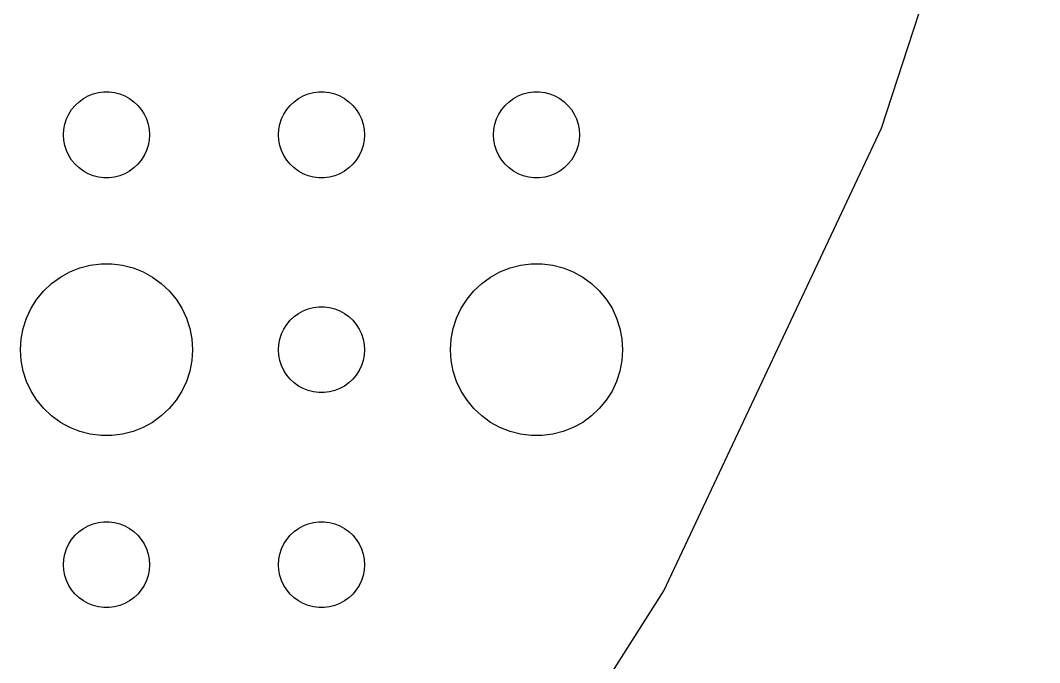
# Model space of a CAD drawing. Header units: metres. Extents: x -142 to 142, y -142 to 142.
# Drawn here: x 102 to 137.54, y -70.92 to -48.51 of the extents above; entities that cross this region are included whole.
import ezdxf

# ---------------------------------------------------------------- set-up
doc = ezdxf.new("R2010")
doc.units = ezdxf.units.M

msp = doc.modelspace()

# ---------------------------------------------------------------- linework, layer by layer
for p, q in [((132.028, -52.2737), (137.539, -35.314)), ((104.196, -51.2335), (104.361, -51.1428)), ((104.361, -51.1428), (104.536, -51.0734)), ((104.536, -51.0734), (104.719, -51.0266)), ((104.719, -51.0266), (104.906, -51.003)), ((104.906, -51.003), (105.094, -51.003)), ((105.094, -51.003), (105.281, -51.0266)), ((105.281, -51.0266), (105.464, -51.0734)), ((105.464, -51.0734), (105.639, -51.1428)), ((105.639, -51.1428), (105.804, -51.2335)), ((111.696, -51.2335), (111.861, -51.1428)), ((111.861, -51.1428), (112.036, -51.0734)), ((112.036, -51.0734), (112.219, -51.0266)), ((112.219, -51.0266), (112.406, -51.003)), ((112.406, -51.003), (112.594, -51.003)), ((112.594, -51.003), (112.781, -51.0266)), ((112.781, -51.0266), (112.964, -51.0734)), ((112.964, -51.0734), (113.139, -51.1428)), ((113.139, -51.1428), (113.304, -51.2335)), ((119.196, -51.2335), (119.361, -51.1428)), ((119.361, -51.1428), (119.536, -51.0734)), ((119.536, -51.0734), (119.719, -51.0266)), ((119.719, -51.0266), (119.906, -51.003)), ((119.906, -51.003), (120.094, -51.003)), ((120.094, -51.003), (120.281, -51.0266)), ((120.281, -51.0266), (120.464, -51.0734)), ((120.464, -51.0734), (120.639, -51.1428)), ((120.639, -51.1428), (120.804, -51.2335)), ((103.786, -51.6183), (103.907, -51.4732)), ((103.907, -51.4732), (104.044, -51.3442)), ((104.044, -51.3442), (104.196, -51.2335)), ((105.804, -51.2335), (105.956, -51.3442)), ((105.956, -51.3442), (106.093, -51.4732)), ((106.093, -51.4732), (106.214, -51.6183)), ((111.286, -51.6183), (111.407, -51.4732)), ((111.407, -51.4732), (111.544, -51.3442)), ((111.544, -51.3442), (111.696, -51.2335)), ((113.304, -51.2335), (113.456, -51.3442)), ((113.456, -51.3442), (113.593, -51.4732)), ((113.593, -51.4732), (113.714, -51.6183)), ((118.786, -51.6183), (118.907, -51.4732)), ((118.907, -51.4732), (119.044, -51.3442)), ((119.044, -51.3442), (119.196, -51.2335)), ((120.804, -51.2335), (120.956, -51.3442)), ((120.956, -51.3442), (121.093, -51.4732)), ((121.093, -51.4732), (121.214, -51.6183)), ((103.605, -51.9478), (103.686, -51.7774)), ((103.686, -51.7774), (103.786, -51.6183)), ((106.214, -51.6183), (106.314, -51.7774)), ((106.314, -51.7774), (106.395, -51.9478)), ((111.105, -51.9478), (111.186, -51.7774)), ((111.186, -51.7774), (111.286, -51.6183)), ((113.714, -51.6183), (113.814, -51.7774)), ((113.814, -51.7774), (113.895, -51.9478)), ((118.605, -51.9478), (118.686, -51.7774)), ((118.686, -51.7774), (118.786, -51.6183)), ((121.214, -51.6183), (121.314, -51.7774)), ((121.314, -51.7774), (121.395, -51.9478)), ((103.512, -52.312), (103.547, -52.127)), ((103.547, -52.127), (103.605, -51.9478)), ((106.395, -51.9478), (106.453, -52.127)), ((106.453, -52.127), (106.488, -52.312)), ((111.012, -52.312), (111.047, -52.127)), ((111.047, -52.127), (111.105, -51.9478)), ((113.895, -51.9478), (113.953, -52.127)), ((113.953, -52.127), (113.988, -52.312)), ((118.512, -52.312), (118.547, -52.127)), ((118.547, -52.127), (118.605, -51.9478)), ((121.395, -51.9478), (121.453, -52.127)), ((121.453, -52.127), (121.488, -52.312)), ((103.5, -52.5), (103.512, -52.312)), ((103.512, -52.688), (103.5, -52.5)), ((106.488, -52.312), (106.5, -52.5)), ((106.5, -52.5), (106.488, -52.688)), ((111, -52.5), (111.012, -52.312)), ((111.012, -52.688), (111, -52.5)), ((113.988, -52.312), (114, -52.5)), ((114, -52.5), (113.988, -52.688)), ((118.5, -52.5), (118.512, -52.312)), ((118.512, -52.688), (118.5, -52.5)), ((121.488, -52.312), (121.5, -52.5)), ((121.5, -52.5), (121.488, -52.688)), ((124.436, -68.409), (132.028, -52.2737)), ((103.547, -52.873), (103.512, -52.688)), ((103.605, -53.0522), (103.547, -52.873)), ((106.453, -52.873), (106.395, -53.0522)), ((106.488, -52.688), (106.453, -52.873)), ((111.047, -52.873), (111.012, -52.688)), ((111.105, -53.0522), (111.047, -52.873)), ((113.953, -52.873), (113.895, -53.0522)), ((113.988, -52.688), (113.953, -52.873)), ((118.547, -52.873), (118.512, -52.688)), ((118.605, -53.0522), (118.547, -52.873)), ((121.453, -52.873), (121.395, -53.0522)), ((121.488, -52.688), (121.453, -52.873)), ((103.686, -53.2226), (103.605, -53.0522)), ((103.786, -53.3817), (103.686, -53.2226)), ((106.314, -53.2226), (106.214, -53.3817)), ((106.395, -53.0522), (106.314, -53.2226)), ((111.186, -53.2226), (111.105, -53.0522)), ((111.286, -53.3817), (111.186, -53.2226)), ((113.814, -53.2226), (113.714, -53.3817)), ((113.895, -53.0522), (113.814, -53.2226)), ((118.686, -53.2226), (118.605, -53.0522)), ((118.786, -53.3817), (118.686, -53.2226)), ((121.314, -53.2226), (121.214, -53.3817)), ((121.395, -53.0522), (121.314, -53.2226)), ((103.907, -53.5268), (103.786, -53.3817)), ((104.044, -53.6558), (103.907, -53.5268)), ((104.196, -53.7665), (104.044, -53.6558)), ((105.956, -53.6558), (105.804, -53.7665)), ((106.093, -53.5268), (105.956, -53.6558)), ((106.214, -53.3817), (106.093, -53.5268)), ((111.407, -53.5268), (111.286, -53.3817)), ((111.544, -53.6558), (111.407, -53.5268)), ((111.696, -53.7665), (111.544, -53.6558)), ((113.456, -53.6558), (113.304, -53.7665)), ((113.593, -53.5268), (113.456, -53.6558)), ((113.714, -53.3817), (113.593, -53.5268)), ((118.907, -53.5268), (118.786, -53.3817)), ((119.044, -53.6558), (118.907, -53.5268)), ((119.196, -53.7665), (119.044, -53.6558)), ((120.956, -53.6558), (120.804, -53.7665)), ((121.093, -53.5268), (120.956, -53.6558)), ((121.214, -53.3817), (121.093, -53.5268)), ((104.361, -53.8572), (104.196, -53.7665)), ((104.536, -53.9266), (104.361, -53.8572)), ((104.719, -53.9734), (104.536, -53.9266)), ((104.906, -53.997), (104.719, -53.9734)), ((105.094, -53.997), (104.906, -53.997)), ((105.281, -53.9734), (105.094, -53.997)), ((105.464, -53.9266), (105.281, -53.9734)), ((105.639, -53.8572), (105.464, -53.9266)), ((105.804, -53.7665), (105.639, -53.8572)), ((111.861, -53.8572), (111.696, -53.7665)), ((112.036, -53.9266), (111.861, -53.8572)), ((112.219, -53.9734), (112.036, -53.9266)), ((112.406, -53.997), (112.219, -53.9734)), ((112.594, -53.997), (112.406, -53.997)), ((112.781, -53.9734), (112.594, -53.997)), ((112.964, -53.9266), (112.781, -53.9734)), ((113.139, -53.8572), (112.964, -53.9266)), ((113.304, -53.7665), (113.139, -53.8572)), ((119.361, -53.8572), (119.196, -53.7665)), ((119.536, -53.9266), (119.361, -53.8572)), ((119.719, -53.9734), (119.536, -53.9266)), ((119.906, -53.997), (119.719, -53.9734)), ((120.094, -53.997), (119.906, -53.997)), ((120.281, -53.9734), (120.094, -53.997)), ((120.464, -53.9266), (120.281, -53.9734)), ((120.639, -53.8572), (120.464, -53.9266)), ((120.804, -53.7665), (120.639, -53.8572)), ((103.723, -57.2855), (104.073, -57.1468)), ((104.073, -57.1468), (104.438, -57.0531)), ((104.438, -57.0531), (104.812, -57.0059)), ((104.812, -57.0059), (105.188, -57.0059)), ((105.188, -57.0059), (105.562, -57.0531)), ((105.562, -57.0531), (105.927, -57.1468)), ((105.927, -57.1468), (106.277, -57.2855)), ((118.723, -57.2855), (119.073, -57.1468)), ((119.073, -57.1468), (119.438, -57.0531)), ((119.438, -57.0531), (119.812, -57.0059)), ((119.812, -57.0059), (120.188, -57.0059)), ((120.188, -57.0059), (120.562, -57.0531)), ((120.562, -57.0531), (120.927, -57.1468)), ((120.927, -57.1468), (121.277, -57.2855)), ((103.088, -57.6885), (103.393, -57.467)), ((103.393, -57.467), (103.723, -57.2855)), ((106.277, -57.2855), (106.607, -57.467)), ((106.607, -57.467), (106.912, -57.6885)), ((118.088, -57.6885), (118.393, -57.467)), ((118.393, -57.467), (118.723, -57.2855)), ((121.277, -57.2855), (121.607, -57.467)), ((121.607, -57.467), (121.912, -57.6885)), ((102.813, -57.9464), (103.088, -57.6885)), ((106.912, -57.6885), (107.187, -57.9464)), ((117.813, -57.9464), (118.088, -57.6885)), ((121.912, -57.6885), (122.187, -57.9464)), ((102.371, -58.5547), (102.573, -58.2366)), ((102.573, -58.2366), (102.813, -57.9464)), ((107.187, -57.9464), (107.427, -58.2366)), ((107.427, -58.2366), (107.629, -58.5547)), ((117.371, -58.5547), (117.573, -58.2366)), ((117.573, -58.2366), (117.813, -57.9464)), ((122.187, -57.9464), (122.427, -58.2366)), ((122.427, -58.2366), (122.629, -58.5547)), ((102.211, -58.8956), (102.371, -58.5547)), ((107.629, -58.5547), (107.789, -58.8956)), ((111.861, -58.6428), (112.036, -58.5734)), ((112.036, -58.5734), (112.219, -58.5266)), ((112.219, -58.5266), (112.406, -58.503)), ((112.406, -58.503), (112.594, -58.503)), ((112.594, -58.503), (112.781, -58.5266)), ((112.781, -58.5266), (112.964, -58.5734)), ((112.964, -58.5734), (113.139, -58.6428)), ((117.211, -58.8956), (117.371, -58.5547)), ((122.629, -58.5547), (122.789, -58.8956)), ((102.094, -59.2539), (102.211, -58.8956)), ((107.789, -58.8956), (107.906, -59.2539)), ((111.286, -59.1183), (111.407, -58.9732)), ((111.407, -58.9732), (111.544, -58.8442)), ((111.544, -58.8442), (111.696, -58.7335)), ((111.696, -58.7335), (111.861, -58.6428)), ((113.139, -58.6428), (113.304, -58.7335)), ((113.304, -58.7335), (113.456, -58.8442)), ((113.456, -58.8442), (113.593, -58.9732)), ((113.593, -58.9732), (113.714, -59.1183)), ((117.094, -59.2539), (117.211, -58.8956)), ((122.789, -58.8956), (122.906, -59.2539)), ((102.024, -59.624), (102.094, -59.2539)), ((107.906, -59.2539), (107.976, -59.624)), ((111.105, -59.4478), (111.186, -59.2774)), ((111.186, -59.2774), (111.286, -59.1183)), ((113.714, -59.1183), (113.814, -59.2774)), ((113.814, -59.2774), (113.895, -59.4478)), ((117.024, -59.624), (117.094, -59.2539)), ((122.906, -59.2539), (122.976, -59.624)), ((102, -60), (102.024, -59.624)), ((107.976, -59.624), (108, -60)), ((111.012, -59.812), (111.047, -59.627)), ((111.047, -59.627), (111.105, -59.4478)), ((113.895, -59.4478), (113.953, -59.627)), ((113.953, -59.627), (113.988, -59.812)), ((117, -60), (117.024, -59.624)), ((122.976, -59.624), (123, -60)), ((102.024, -60.376), (102, -60)), ((108, -60), (107.976, -60.376)), ((111, -60), (111.012, -59.812)), ((111.012, -60.188), (111, -60)), ((113.988, -59.812), (114, -60)), ((114, -60), (113.988, -60.188)), ((117.024, -60.376), (117, -60)), ((123, -60), (122.976, -60.376)), ((102.094, -60.7461), (102.024, -60.376)), ((107.976, -60.376), (107.906, -60.7461)), ((111.047, -60.373), (111.012, -60.188)), ((111.105, -60.5522), (111.047, -60.373)), ((113.953, -60.373), (113.895, -60.5522)), ((113.988, -60.188), (113.953, -60.373)), ((117.094, -60.7461), (117.024, -60.376)), ((122.976, -60.376), (122.906, -60.7461)), ((102.211, -61.1044), (102.094, -60.7461)), ((107.906, -60.7461), (107.789, -61.1044)), ((111.186, -60.7226), (111.105, -60.5522)), ((111.286, -60.8817), (111.186, -60.7226)), ((113.814, -60.7226), (113.714, -60.8817)), ((113.895, -60.5522), (113.814, -60.7226)), ((117.211, -61.1044), (117.094, -60.7461)), ((122.906, -60.7461), (122.789, -61.1044)), ((102.371, -61.4453), (102.211, -61.1044)), ((107.789, -61.1044), (107.629, -61.4453)), ((111.407, -61.0268), (111.286, -60.8817)), ((111.544, -61.1558), (111.407, -61.0268)), ((113.593, -61.0268), (113.456, -61.1558)), ((113.714, -60.8817), (113.593, -61.0268)), ((117.371, -61.4453), (117.211, -61.1044)), ((122.789, -61.1044), (122.629, -61.4453)), ((102.573, -61.7634), (102.371, -61.4453)), ((107.629, -61.4453), (107.427, -61.7634)), ((111.696, -61.2665), (111.544, -61.1558)), ((111.861, -61.3572), (111.696, -61.2665)), ((112.036, -61.4266), (111.861, -61.3572)), ((112.219, -61.4734), (112.036, -61.4266)), ((112.406, -61.497), (112.219, -61.4734)), ((112.781, -61.4734), (112.594, -61.497)), ((112.964, -61.4266), (112.781, -61.4734)), ((113.139, -61.3572), (112.964, -61.4266)), ((113.304, -61.2665), (113.139, -61.3572)), ((113.456, -61.1558), (113.304, -61.2665)), ((117.573, -61.7634), (117.371, -61.4453)), ((122.629, -61.4453), (122.427, -61.7634)), ((102.813, -62.0536), (102.573, -61.7634)), ((107.427, -61.7634), (107.187, -62.0536)), ((112.594, -61.497), (112.406, -61.497)), ((117.813, -62.0536), (117.573, -61.7634)), ((122.427, -61.7634), (122.187, -62.0536)), ((103.088, -62.3115), (102.813, -62.0536)), ((107.187, -62.0536), (106.912, -62.3115)), ((118.088, -62.3115), (117.813, -62.0536)), ((122.187, -62.0536), (121.912, -62.3115)), ((103.393, -62.533), (103.088, -62.3115)), ((103.723, -62.7145), (103.393, -62.533)), ((106.607, -62.533), (106.277, -62.7145)), ((106.912, -62.3115), (106.607, -62.533)), ((118.393, -62.533), (118.088, -62.3115)), ((118.723, -62.7145), (118.393, -62.533)), ((121.607, -62.533), (121.277, -62.7145)), ((121.912, -62.3115), (121.607, -62.533)), ((104.073, -62.8532), (103.723, -62.7145)), ((104.438, -62.9469), (104.073, -62.8532)), ((105.927, -62.8532), (105.562, -62.9469)), ((106.277, -62.7145), (105.927, -62.8532)), ((119.073, -62.8532), (118.723, -62.7145)), ((119.438, -62.9469), (119.073, -62.8532)), ((120.927, -62.8532), (120.562, -62.9469)), ((121.277, -62.7145), (120.927, -62.8532)), ((104.812, -62.9941), (104.438, -62.9469)), ((105.188, -62.9941), (104.812, -62.9941)), ((105.562, -62.9469), (105.188, -62.9941)), ((119.812, -62.9941), (119.438, -62.9469)), ((120.188, -62.9941), (119.812, -62.9941)), ((120.562, -62.9469), (120.188, -62.9941)), ((104.361, -66.1428), (104.536, -66.0734)), ((104.536, -66.0734), (104.719, -66.0266)), ((104.719, -66.0266), (104.906, -66.003)), ((104.906, -66.003), (105.094, -66.003)), ((105.094, -66.003), (105.281, -66.0266)), ((105.281, -66.0266), (105.464, -66.0734)), ((105.464, -66.0734), (105.639, -66.1428)), ((111.861, -66.1428), (112.036, -66.0734)), ((112.036, -66.0734), (112.219, -66.0266)), ((112.219, -66.0266), (112.406, -66.003)), ((112.406, -66.003), (112.594, -66.003)), ((112.594, -66.003), (112.781, -66.0266)), ((112.781, -66.0266), (112.964, -66.0734)), ((112.964, -66.0734), (113.139, -66.1428)), ((103.907, -66.4732), (104.044, -66.3442)), ((104.044, -66.3442), (104.196, -66.2335)), ((104.196, -66.2335), (104.361, -66.1428)), ((105.639, -66.1428), (105.804, -66.2335)), ((105.804, -66.2335), (105.956, -66.3442)), ((105.956, -66.3442), (106.093, -66.4732)), ((111.407, -66.4732), (111.544, -66.3442)), ((111.544, -66.3442), (111.696, -66.2335)), ((111.696, -66.2335), (111.861, -66.1428)), ((113.139, -66.1428), (113.304, -66.2335)), ((113.304, -66.2335), (113.456, -66.3442)), ((113.456, -66.3442), (113.593, -66.4732)), ((103.605, -66.9478), (103.686, -66.7774)), ((103.686, -66.7774), (103.786, -66.6183)), ((103.786, -66.6183), (103.907, -66.4732)), ((106.093, -66.4732), (106.214, -66.6183)), ((106.214, -66.6183), (106.314, -66.7774)), ((106.314, -66.7774), (106.395, -66.9478)), ((111.105, -66.9478), (111.186, -66.7774)), ((111.186, -66.7774), (111.286, -66.6183)), ((111.286, -66.6183), (111.407, -66.4732)), ((113.593, -66.4732), (113.714, -66.6183)), ((113.714, -66.6183), (113.814, -66.7774)), ((113.814, -66.7774), (113.895, -66.9478)), ((103.512, -67.312), (103.547, -67.127)), ((103.547, -67.127), (103.605, -66.9478)), ((106.395, -66.9478), (106.453, -67.127)), ((106.453, -67.127), (106.488, -67.312)), ((111.012, -67.312), (111.047, -67.127)), ((111.047, -67.127), (111.105, -66.9478)), ((113.895, -66.9478), (113.953, -67.127)), ((113.953, -67.127), (113.988, -67.312)), ((103.5, -67.5), (103.512, -67.312)), ((103.512, -67.688), (103.5, -67.5)), ((106.488, -67.312), (106.5, -67.5)), ((106.5, -67.5), (106.488, -67.688)), ((111, -67.5), (111.012, -67.312)), ((111.012, -67.688), (111, -67.5)), ((113.988, -67.312), (114, -67.5)), ((114, -67.5), (113.988, -67.688)), ((103.547, -67.873), (103.512, -67.688)), ((103.605, -68.0522), (103.547, -67.873)), ((106.453, -67.873), (106.395, -68.0522)), ((106.488, -67.688), (106.453, -67.873)), ((111.047, -67.873), (111.012, -67.688)), ((111.105, -68.0522), (111.047, -67.873)), ((113.953, -67.873), (113.895, -68.0522)), ((113.988, -67.688), (113.953, -67.873)), ((103.686, -68.2226), (103.605, -68.0522)), ((103.786, -68.3817), (103.686, -68.2226)), ((106.314, -68.2226), (106.214, -68.3817)), ((106.395, -68.0522), (106.314, -68.2226)), ((111.186, -68.2226), (111.105, -68.0522)), ((111.286, -68.3817), (111.186, -68.2226)), ((113.814, -68.2226), (113.714, -68.3817)), ((113.895, -68.0522), (113.814, -68.2226)), ((103.907, -68.5268), (103.786, -68.3817)), ((104.044, -68.6558), (103.907, -68.5268)), ((106.093, -68.5268), (105.956, -68.6558)), ((106.214, -68.3817), (106.093, -68.5268)), ((111.407, -68.5268), (111.286, -68.3817)), ((111.544, -68.6558), (111.407, -68.5268)), ((113.593, -68.5268), (113.456, -68.6558)), ((113.714, -68.3817), (113.593, -68.5268)), ((114.88, -83.4655), (124.436, -68.409)), ((104.196, -68.7665), (104.044, -68.6558)), ((104.361, -68.8572), (104.196, -68.7665)), ((104.536, -68.9266), (104.361, -68.8572)), ((104.719, -68.9734), (104.536, -68.9266)), ((105.464, -68.9266), (105.281, -68.9734)), ((105.639, -68.8572), (105.464, -68.9266)), ((105.804, -68.7665), (105.639, -68.8572)), ((105.956, -68.6558), (105.804, -68.7665)), ((111.696, -68.7665), (111.544, -68.6558)), ((111.861, -68.8572), (111.696, -68.7665)), ((112.036, -68.9266), (111.861, -68.8572)), ((112.219, -68.9734), (112.036, -68.9266)), ((112.964, -68.9266), (112.781, -68.9734)), ((113.139, -68.8572), (112.964, -68.9266)), ((113.304, -68.7665), (113.139, -68.8572)), ((113.456, -68.6558), (113.304, -68.7665)), ((104.906, -68.997), (104.719, -68.9734)), ((105.094, -68.997), (104.906, -68.997)), ((105.281, -68.9734), (105.094, -68.997)), ((112.406, -68.997), (112.219, -68.9734)), ((112.594, -68.997), (112.406, -68.997)), ((112.781, -68.9734), (112.594, -68.997))]:
    msp.add_line(p, q)

doc.saveas('drawing.dxf')
